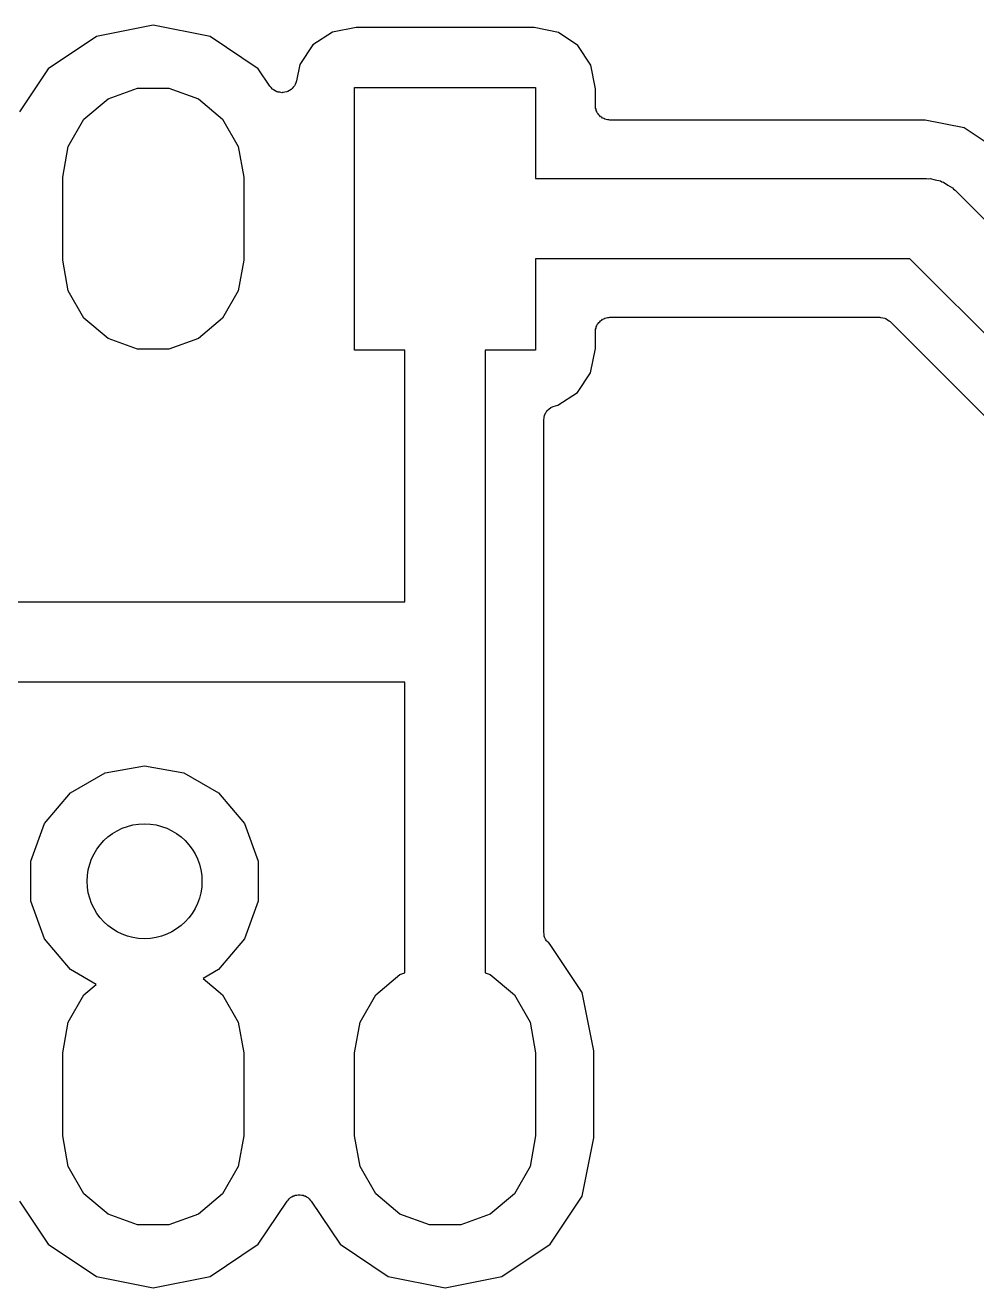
# Model space of a CAD drawing. Extents: x 1.5 to 87.9, y 2 to 70.8.
# Drawn here: x 43.72 to 52, y 18.41 to 29.39 of the extents above; entities that cross this region are included whole.
import ezdxf

# ---------------------------------------------------------------- set-up
doc = ezdxf.new("R2010")
doc.units = 0
doc.header["$MEASUREMENT"] = 0
doc.layers.add('BLACK', color=7, linetype='CONTINUOUS')

msp = doc.modelspace()

# ---------------------------------------------------------------- linework, layer by layer
at = {"layer": 'Black'}
for p, q in [((44.831, 29.3947), (44.3362, 29.2963)), ((45.3258, 29.2963), (44.831, 29.3947)), ((46.3903, 29.335), (46.2197, 29.2229)), ((46.5958, 29.3748), (46.3903, 29.335)), ((48.1458, 29.3748), (46.5958, 29.3748)), ((48.3581, 29.3323), (48.1458, 29.3748)), ((44.3362, 29.2963), (43.9168, 29.0161)), ((45.7452, 29.0161), (45.3258, 29.2963)), ((48.5269, 29.2183), (48.3581, 29.3323)), ((46.2197, 29.2229), (46.1057, 29.0541)), ((48.639, 29.0477), (48.5269, 29.2183)), ((43.9168, 29.0161), (43.6666, 28.6416)), ((45.8467, 28.8642), (45.7452, 29.0161)), ((46.1057, 29.0541), (46.0768, 28.9098)), ((48.6788, 28.8422), (48.639, 29.0477)), ((46.0768, 28.9098), (46.0708, 28.8944)), ((44.4373, 28.7533), (44.6943, 28.8468)), ((44.6943, 28.8468), (44.9677, 28.8468)), ((44.9677, 28.8468), (45.2247, 28.7533)), ((45.8581, 28.8523), (45.8467, 28.8642)), ((45.8684, 28.8394), (45.8581, 28.8523)), ((45.8732, 28.8365), (45.8684, 28.8394)), ((45.8772, 28.8324), (45.8732, 28.8365)), ((45.892, 28.8251), (45.8772, 28.8324)), ((45.9061, 28.8165), (45.892, 28.8251)), ((45.9116, 28.8154), (45.9061, 28.8165)), ((45.9167, 28.8129), (45.9116, 28.8154)), ((45.9331, 28.8111), (45.9167, 28.8129)), ((45.9493, 28.8078), (45.9331, 28.8111)), ((45.9549, 28.8087), (45.9493, 28.8078)), ((45.9606, 28.8081), (45.9549, 28.8087)), ((45.9766, 28.812), (45.9606, 28.8081)), ((45.9929, 28.8145), (45.9766, 28.812)), ((45.9979, 28.8172), (45.9929, 28.8145)), ((46.0034, 28.8185), (45.9979, 28.8172)), ((46.0171, 28.8277), (46.0034, 28.8185)), ((46.0316, 28.8356), (46.0171, 28.8277)), ((46.0354, 28.8399), (46.0316, 28.8356)), ((46.0401, 28.843), (46.0354, 28.8399)), ((46.0499, 28.8563), (46.0401, 28.843)), ((46.0607, 28.8687), (46.0499, 28.8563)), ((46.0628, 28.874), (46.0607, 28.8687)), ((46.0662, 28.8786), (46.0628, 28.874)), ((46.0708, 28.8944), (46.0662, 28.8786)), ((46.5836, 26.5684), (46.5836, 28.8544)), ((46.5836, 28.8544), (48.1584, 28.8544)), ((48.1584, 28.8544), (48.1584, 28.0614)), ((48.6788, 28.6964), (48.6788, 28.8422)), ((44.2278, 28.5775), (44.4373, 28.7533)), ((45.2247, 28.7533), (45.4342, 28.5775)), ((48.6808, 28.6855), (48.6788, 28.6964)), ((48.6808, 28.6743), (48.6808, 28.6855)), ((44.0911, 28.3407), (44.2278, 28.5775)), ((45.4342, 28.5775), (45.5709, 28.3407)), ((48.6846, 28.6639), (48.6808, 28.6743)), ((48.6865, 28.653), (48.6846, 28.6639)), ((48.6921, 28.6433), (48.6865, 28.653)), ((48.6959, 28.6329), (48.6921, 28.6433)), ((48.703, 28.6244), (48.6959, 28.6329)), ((48.7086, 28.6148), (48.703, 28.6244)), ((48.7171, 28.6076), (48.7086, 28.6148)), ((48.7242, 28.5991), (48.7171, 28.6076)), ((48.7338, 28.5936), (48.7242, 28.5991)), ((48.7423, 28.5864), (48.7338, 28.5936)), ((48.7528, 28.5826), (48.7423, 28.5864)), ((48.7624, 28.5771), (48.7528, 28.5826)), ((48.7733, 28.5751), (48.7624, 28.5771)), ((48.7838, 28.5713), (48.7733, 28.5751)), ((48.7949, 28.5713), (48.7838, 28.5713)), ((48.8058, 28.5694), (48.7949, 28.5713)), ((51.5495, 28.5694), (48.8058, 28.5694)), ((51.8894, 28.5018), (51.5495, 28.5694)), ((52.1775, 28.3093), (51.8894, 28.5018)), ((44.0436, 28.0714), (44.0911, 28.3407)), ((45.5709, 28.3407), (45.6184, 28.0714)), ((44.0436, 27.3514), (44.0436, 28.0714)), ((45.6184, 28.0714), (45.6184, 27.3514)), ((48.1584, 28.0614), (51.562, 28.0614)), ((51.562, 28.0614), (51.5772, 28.0587)), ((51.5772, 28.0587), (51.5925, 28.0601)), ((51.5925, 28.0601), (51.6367, 28.0482)), ((51.6367, 28.0482), (51.6817, 28.0403)), ((51.6817, 28.0403), (51.695, 28.0326)), ((51.695, 28.0326), (51.7099, 28.0286)), ((51.7099, 28.0286), (51.7474, 28.0024)), ((51.7474, 28.0024), (51.787, 27.9795)), ((51.787, 27.9795), (51.7969, 27.9677)), ((51.7969, 27.9677), (51.8095, 27.9589)), ((51.8095, 27.9589), (53.439, 26.3294)), ((51.417, 27.3614), (48.1584, 27.3614)), ((48.1584, 27.3614), (48.1584, 26.5684)), ((52.944, 25.8344), (51.417, 27.3614)), ((44.0911, 27.0821), (44.0436, 27.3514)), ((45.6184, 27.3514), (45.5709, 27.0821)), ((44.2278, 26.8453), (44.0911, 27.0821)), ((45.5709, 27.0821), (45.4342, 26.8453)), ((44.4373, 26.6695), (44.2278, 26.8453)), ((45.4342, 26.8453), (45.2247, 26.6695)), ((48.703, 26.7984), (48.7086, 26.808)), ((48.7086, 26.808), (48.7171, 26.8152)), ((48.7171, 26.8152), (48.7242, 26.8237)), ((48.7242, 26.8237), (48.7338, 26.8292)), ((48.7338, 26.8292), (48.7423, 26.8364)), ((48.7423, 26.8364), (48.7528, 26.8402)), ((48.7528, 26.8402), (48.7624, 26.8457)), ((48.7624, 26.8457), (48.7733, 26.8477)), ((48.7733, 26.8477), (48.7838, 26.8515)), ((48.7838, 26.8515), (48.7949, 26.8515)), ((48.7949, 26.8515), (48.8058, 26.8534)), ((48.8058, 26.8534), (51.154, 26.8534)), ((51.154, 26.8534), (51.1595, 26.8524)), ((51.1595, 26.8524), (51.1651, 26.8529)), ((51.1651, 26.8529), (51.1811, 26.8486)), ((51.1811, 26.8486), (51.1974, 26.8457)), ((51.1974, 26.8457), (51.2023, 26.8429)), ((51.2023, 26.8429), (51.2077, 26.8415)), ((51.2077, 26.8415), (51.2213, 26.832)), ((51.2213, 26.832), (51.2356, 26.8237)), ((51.2356, 26.8237), (51.2392, 26.8194)), ((51.2392, 26.8194), (51.2438, 26.8162)), ((51.2438, 26.8162), (52.3864, 25.6736)), ((48.6788, 26.7264), (48.6808, 26.7373)), ((48.6788, 26.581), (48.6788, 26.7264)), ((48.6808, 26.7485), (48.6846, 26.7589)), ((48.6808, 26.7373), (48.6808, 26.7485)), ((48.6846, 26.7589), (48.6865, 26.7698)), ((48.6865, 26.7698), (48.6921, 26.7795)), ((48.6921, 26.7795), (48.6959, 26.7899)), ((48.6959, 26.7899), (48.703, 26.7984)), ((44.6943, 26.576), (44.4373, 26.6695)), ((45.2247, 26.6695), (44.9677, 26.576)), ((44.9677, 26.576), (44.6943, 26.576)), ((47.021, 26.5684), (46.5836, 26.5684)), ((47.021, 24.3784), (47.021, 26.5684)), ((48.1584, 26.5684), (47.721, 26.5684)), ((47.721, 26.5684), (47.721, 21.1492)), ((48.6363, 26.3687), (48.6788, 26.581)), ((48.5223, 26.1999), (48.6363, 26.3687)), ((48.3517, 26.0878), (48.5223, 26.1999)), ((48.2472, 26.0209), (48.2573, 26.0393)), ((48.2573, 26.0393), (48.2582, 26.04)), ((48.2582, 26.04), (48.2587, 26.0409)), ((48.2587, 26.0409), (48.2748, 26.0544)), ((48.2748, 26.0544), (48.2906, 26.0682)), ((48.2906, 26.0682), (48.2917, 26.0686)), ((48.2917, 26.0686), (48.2925, 26.0693)), ((48.2925, 26.0693), (48.3122, 26.0765)), ((48.3122, 26.0765), (48.3318, 26.084)), ((48.3318, 26.084), (48.3517, 26.0878)), ((48.229, 25.9593), (48.2326, 25.98)), ((48.229, 21.5015), (48.229, 25.9593)), ((48.2326, 25.98), (48.2359, 26.0007)), ((48.2359, 26.0007), (48.2365, 26.0017)), ((48.2365, 26.0017), (48.2367, 26.0027)), ((48.2367, 26.0027), (48.2472, 26.0209)), ((29.941, 24.3784), (47.021, 24.3784)), ((47.021, 23.6784), (29.941, 23.6784)), ((47.021, 21.1492), (47.021, 23.6784)), ((44.1096, 22.7146), (44.4115, 22.8889)), ((44.4115, 22.8889), (44.7548, 22.9494)), ((44.7548, 22.9494), (45.0981, 22.8889)), ((45.0981, 22.8889), (45.4, 22.7146)), ((43.8855, 22.4475), (44.1096, 22.7146)), ((45.4, 22.7146), (45.6241, 22.4475)), ((43.7662, 22.1199), (43.8855, 22.4475)), ((45.6241, 22.4475), (45.7434, 22.1199)), ((43.7662, 21.7713), (43.7662, 22.1199)), ((45.7434, 22.1199), (45.7434, 21.7713)), ((43.8855, 21.4437), (43.7662, 21.7713)), ((45.7434, 21.7713), (45.6241, 21.4437)), ((44.1096, 21.1766), (43.8855, 21.4437)), ((45.6241, 21.4437), (45.4, 21.1766)), ((48.2321, 21.4838), (48.229, 21.5015)), ((48.2341, 21.466), (48.2321, 21.4838)), ((48.2359, 21.4622), (48.2341, 21.466)), ((48.2367, 21.4581), (48.2359, 21.4622)), ((48.2456, 21.4425), (48.2367, 21.4581)), ((48.2536, 21.4264), (48.2456, 21.4425)), ((48.2566, 21.4235), (48.2536, 21.4264)), ((48.2587, 21.4199), (48.2566, 21.4235)), ((48.2725, 21.4083), (48.2587, 21.4199)), ((48.2851, 21.3962), (48.2725, 21.4083)), ((48.5655, 20.9766), (48.2851, 21.3962)), ((44.3343, 21.0469), (44.1096, 21.1766)), ((45.4, 21.1766), (45.2656, 21.099)), ((45.2656, 21.099), (45.4342, 20.9575)), ((46.7678, 20.9575), (46.9773, 21.1333)), ((46.9773, 21.1333), (47.021, 21.1492)), ((47.721, 21.1492), (47.7647, 21.1333)), ((47.7647, 21.1333), (47.9742, 20.9575)), ((44.2278, 20.9575), (44.3343, 21.0469)), ((44.0911, 20.7207), (44.2278, 20.9575)), ((45.4342, 20.9575), (45.5709, 20.7207)), ((46.6311, 20.7207), (46.7678, 20.9575)), ((47.9742, 20.9575), (48.1109, 20.7207)), ((48.6664, 20.4693), (48.5655, 20.9766)), ((44.0436, 20.4514), (44.0911, 20.7207)), ((45.5709, 20.7207), (45.6184, 20.4514)), ((46.5836, 20.4514), (46.6311, 20.7207)), ((48.1109, 20.7207), (48.1584, 20.4514)), ((44.0436, 19.7314), (44.0436, 20.4514)), ((45.6184, 20.4514), (45.6184, 19.7314)), ((46.5836, 19.7314), (46.5836, 20.4514)), ((48.1584, 20.4514), (48.1584, 19.7314)), ((48.6664, 19.7135), (48.6664, 20.4693)), ((44.0911, 19.4621), (44.0436, 19.7314)), ((45.6184, 19.7314), (45.5709, 19.4621)), ((46.6311, 19.4621), (46.5836, 19.7314)), ((48.1584, 19.7314), (48.1109, 19.4621)), ((48.5655, 19.2062), (48.6664, 19.7135)), ((44.2278, 19.2253), (44.0911, 19.4621)), ((45.5709, 19.4621), (45.4342, 19.2253)), ((46.7678, 19.2253), (46.6311, 19.4621)), ((48.1109, 19.4621), (47.9742, 19.2253)), ((43.6666, 19.1612), (43.9168, 18.7867)), ((44.4373, 19.0495), (44.2278, 19.2253)), ((45.4342, 19.2253), (45.2247, 19.0495)), ((45.7452, 18.7867), (45.9954, 19.1612)), ((45.9954, 19.1612), (46.005, 19.1712)), ((46.005, 19.1712), (46.0132, 19.1823)), ((46.0132, 19.1823), (46.0201, 19.187)), ((46.0201, 19.187), (46.0259, 19.193)), ((46.0259, 19.193), (46.0383, 19.1991)), ((46.0383, 19.1991), (46.0499, 19.2068)), ((46.0499, 19.2068), (46.058, 19.2088)), ((46.058, 19.2088), (46.0655, 19.2125)), ((46.0655, 19.2125), (46.0792, 19.214)), ((46.0792, 19.214), (46.0927, 19.2173)), ((46.0927, 19.2173), (46.101, 19.2164)), ((46.101, 19.2164), (46.1093, 19.2173)), ((46.1093, 19.2173), (46.1228, 19.214)), ((46.1228, 19.214), (46.1365, 19.2125)), ((46.1365, 19.2125), (46.144, 19.2088)), ((46.144, 19.2088), (46.1521, 19.2068)), ((46.1521, 19.2068), (46.1637, 19.1991)), ((46.1637, 19.1991), (46.1761, 19.193)), ((46.1761, 19.193), (46.1819, 19.187)), ((46.1819, 19.187), (46.1888, 19.1823)), ((46.1888, 19.1823), (46.197, 19.1712)), ((46.197, 19.1712), (46.2066, 19.1612)), ((46.2066, 19.1612), (46.4568, 18.7867)), ((46.9773, 19.0495), (46.7678, 19.2253)), ((47.9742, 19.2253), (47.7647, 19.0495)), ((48.2852, 18.7867), (48.5655, 19.2062)), ((44.6943, 18.956), (44.4373, 19.0495)), ((45.2247, 19.0495), (44.9677, 18.956)), ((47.2343, 18.956), (46.9773, 19.0495)), ((47.7647, 19.0495), (47.5077, 18.956)), ((44.9677, 18.956), (44.6943, 18.956)), ((47.5077, 18.956), (47.2343, 18.956)), ((43.9168, 18.7867), (44.3362, 18.5065)), ((45.3258, 18.5065), (45.7452, 18.7867)), ((46.4568, 18.7867), (46.8762, 18.5065)), ((47.8658, 18.5065), (48.2852, 18.7867)), ((44.3362, 18.5065), (44.831, 18.4081)), ((44.831, 18.4081), (45.3258, 18.5065)), ((46.8762, 18.5065), (47.371, 18.4081)), ((47.371, 18.4081), (47.8658, 18.5065))]:
    msp.add_line(p, q, dxfattribs=at)
msp.add_circle((44.7548, 21.9456), 0.5, dxfattribs=at)

doc.saveas('drawing.dxf')
